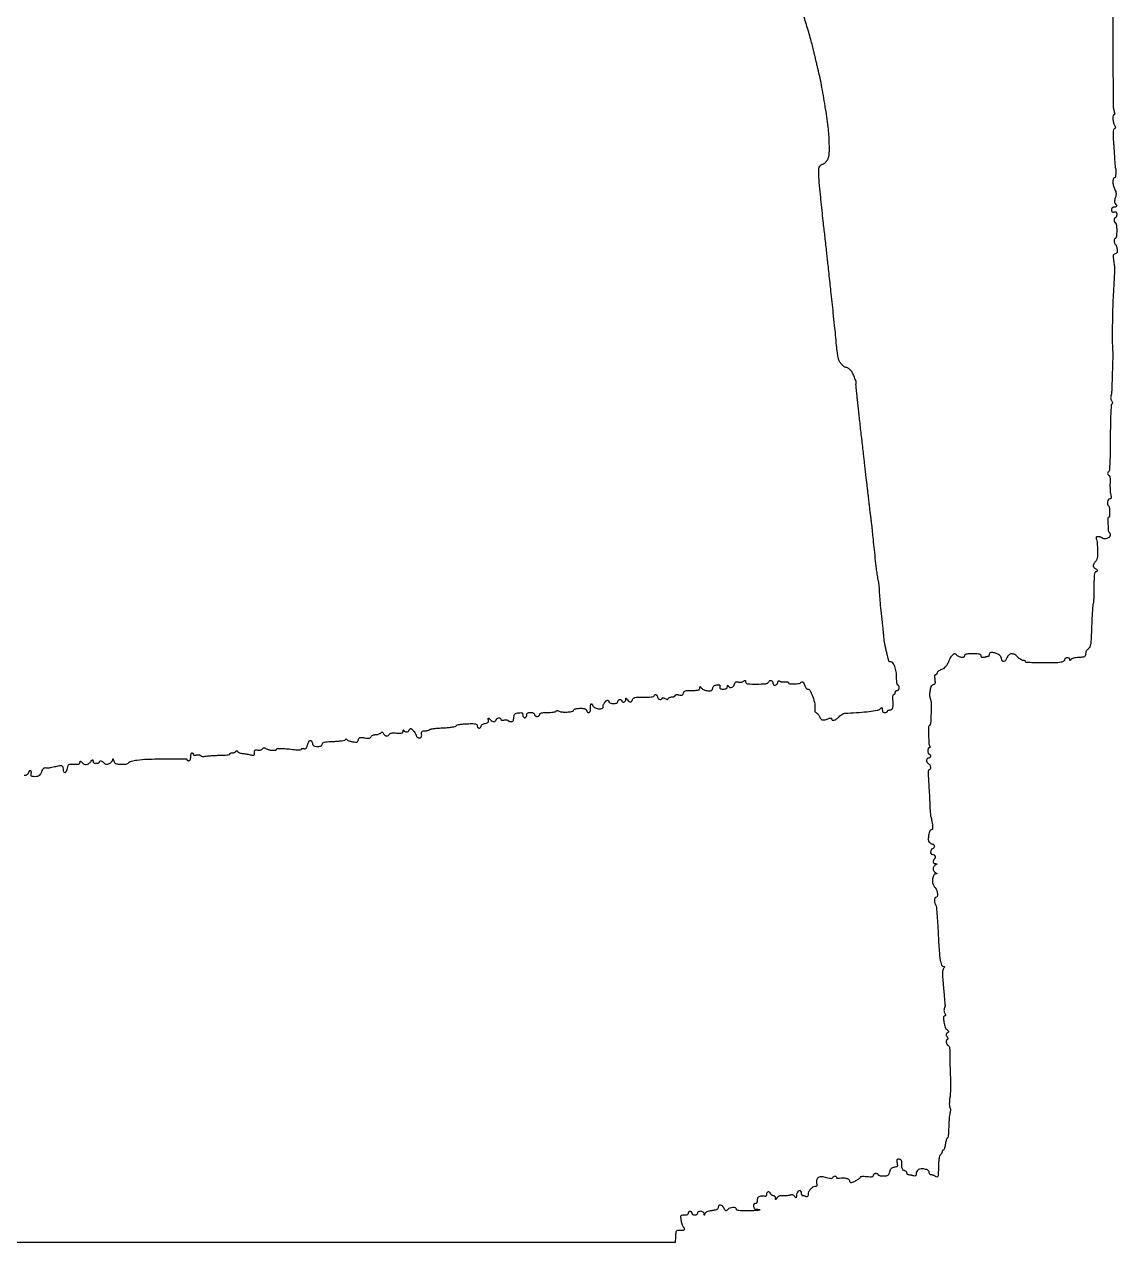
# Model space of a CAD drawing. Extents: x 5 to 296, y -9 to 151.
# Drawn here: x 221.8 to 293.4, y -8.8 to 70.9 of the extents above; entities that cross this region are included whole.
import ezdxf

# ---------------------------------------------------------------- set-up
doc = ezdxf.new("R2010")
doc.units = 0
doc.header["$MEASUREMENT"] = 0
doc.layers.add('max', color=6, linetype='Continuous')

msp = doc.modelspace()

# ---------------------------------------------------------------- linework, layer by layer
at = {"layer": 'max'}
for points in [[(221.78, 21.747, -0.068319), (221.865, 21.758, 0.079507), (221.94, 21.77, 0.083462), (222.006, 21.805, 0.084106), (222.057, 21.859, 0.082422), (222.087, 21.928, -0.041956), (222.109, 21.99, -0.074049), (222.138, 22.035, -0.114746), (222.17, 22.058, -0.241599), (222.199, 22.056, -0.169716), (222.222, 22.028, -0.059276), (222.234, 21.976, -0.050566), (222.234, 21.912, -0.040428), (222.222, 21.843, 0.07181), (222.212, 21.753, 0.248328), (222.24, 21.703, 0.12671), (222.316, 21.679, 0.015515), (222.49, 21.673, 0.031368), (222.669, 21.684, 0.12021), (222.772, 21.724, 0.115432), (222.847, 21.807, 0.027845), (222.929, 21.976, -0.02527), (222.997, 22.117, -0.078168), (223.06, 22.2, -0.127335), (223.127, 22.237, -0.136121), (223.202, 22.236, 0.08449), (223.285, 22.227, 0.017708), (223.43, 22.239, 0.018096), (223.6, 22.266, 0.016255), (223.774, 22.307, -0.013199), (224.097, 22.383, -0.126659), (224.236, 22.377, -0.25848), (224.306, 22.304, -0.065542), (224.328, 22.137, 0.103891), (224.362, 21.976, 0.367667), (224.45, 21.933, 0.218584), (224.553, 22.017, 0.068096), (224.618, 22.212, -0.029351), (224.661, 22.383, -0.184394), (224.716, 22.453, -0.136507), (224.812, 22.48, -0.013691), (225.054, 22.472, 0.014796), (225.246, 22.466, 0.068068), (225.356, 22.481, 0.148041), (225.414, 22.518, 0.179571), (225.436, 22.579, -0.031763), (225.441, 22.648, -0.387346), (225.459, 22.663, -0.179556), (225.491, 22.65, -0.010084), (225.57, 22.574, 0.081436), (225.709, 22.475, 0.138062), (225.848, 22.448, 0.127869), (225.988, 22.498, 0.064897), (226.129, 22.624, -0.010524), (226.217, 22.721, -0.139042), (226.258, 22.745, -0.426183), (226.281, 22.731, -0.05529), (226.289, 22.666, 0.115137), (226.303, 22.605, 0.132786), (226.342, 22.561, 0.100388), (226.408, 22.534, 0.046033), (226.502, 22.525, 0.038131), (226.583, 22.532, 0.057076), (226.652, 22.55, 0.074992), (226.699, 22.578, 0.226478), (226.715, 22.611, -0.211534), (226.742, 22.673, -0.233165), (226.805, 22.69, -0.10902), (226.901, 22.65, -0.042952), (227.012, 22.557, 0.049621), (227.092, 22.491, 0.115434), (227.165, 22.464, 0.103716), (227.247, 22.47, 0.035395), (227.359, 22.512, 0.053525), (227.439, 22.56, 0.05189), (227.508, 22.624, 0.056292), (227.557, 22.693, 0.110663), (227.576, 22.758, -0.039588), (227.583, 22.811, -0.579004), (227.597, 22.815, -0.129344), (227.616, 22.785, -0.010673), (227.643, 22.696, 0.068905), (227.693, 22.581, 0.14439), (227.764, 22.516, 0.086632), (227.885, 22.482, 0.014964), (228.122, 22.463, 0.018377), (228.312, 22.462, 0.042257), (228.454, 22.478, 0.059492), (228.554, 22.51, 0.157899), (228.608, 22.56, -0.163038), (228.661, 22.609, -0.025205), (228.798, 22.661, -0.025875), (228.971, 22.707, -0.019907), (229.164, 22.74, -0.024773), (229.866, 22.797, -0.005678), (231.057, 22.821, -0.001104), (232.364, 22.829, -0.415396), (232.425, 22.768, 0.172882), (232.435, 22.74, 0.093645), (232.463, 22.717, 0.074009), (232.504, 22.701, 0.054315), (232.553, 22.696, 0.152103), (232.608, 22.713, 0.12651), (232.649, 22.76, 0.082504), (232.673, 22.839, 0.033607), (232.681, 22.952, -0.031626), (232.687, 23.05, -0.048861), (232.706, 23.132, -0.06271), (232.733, 23.189, -0.254951), (232.766, 23.207, -0.110058), (232.799, 23.2, -0.099907), (232.826, 23.18, -0.095012), (232.845, 23.149, -0.089013), (232.851, 23.113, 0.215986), (232.867, 23.078, 0.130519), (232.908, 23.058, 0.077593), (232.973, 23.055, 0.034247), (233.059, 23.071, -0.044851), (233.143, 23.084, -0.053674), (233.223, 23.08, -0.062468), (233.287, 23.062, -0.156204), (233.324, 23.031, 0.178731), (233.368, 22.997, 0.05295), (233.452, 22.979, 0.042098), (233.566, 22.978, 0.024316), (233.702, 22.994, -0.019111), (233.866, 23.015, -0.006449), (234.107, 23.034, -0.006404), (234.375, 23.048, -0.007302), (234.631, 23.054, 0.011324), (234.863, 23.062, 0.018658), (235.059, 23.08, 0.013132), (235.214, 23.105, 0.361642), (235.238, 23.134, -0.210254), (235.25, 23.162, -0.081404), (235.286, 23.186, -0.061984), (235.34, 23.202, -0.042359), (235.403, 23.207, 0.051591), (235.471, 23.214, 0.048244), (235.537, 23.235, 0.051738), (235.593, 23.265, 0.103226), (235.627, 23.302, -0.060176), (235.658, 23.34, -0.212556), (235.686, 23.351, -0.19239), (235.716, 23.337, -0.04904), (235.748, 23.294, 0.130465), (235.792, 23.253, 0.036518), (235.877, 23.214, 0.034192), (235.985, 23.183, 0.030141), (236.1, 23.165, -0.010452), (236.227, 23.15, -0.007026), (236.373, 23.128, -0.007077), (236.512, 23.103, -0.013891), (236.623, 23.078, 0.023321), (236.757, 23.05, 0.183959), (236.818, 23.063, 0.219011), (236.849, 23.112, 0.034069), (236.857, 23.229, -0.03708), (236.866, 23.342, -0.196198), (236.897, 23.394, -0.180415), (236.957, 23.413, -0.030634), (237.079, 23.397, 0.045138), (237.176, 23.387, 0.064892), (237.262, 23.398, 0.077391), (237.329, 23.427, 0.114096), (237.375, 23.473, -0.068489), (237.421, 23.528, -0.175027), (237.468, 23.547, -0.123873), (237.528, 23.535, -0.027341), (237.621, 23.484, 0.084729), (237.793, 23.414, 0.038676), (238.033, 23.381, 0.035578), (238.252, 23.383, 0.390934), (238.306, 23.442, -0.403421), (238.351, 23.488, -0.012345), (238.643, 23.492, -0.017469), (239.019, 23.474, -0.00952), (239.478, 23.427, 0.015137), (239.656, 23.411, 0.029168), (239.799, 23.411, 0.032119), (239.901, 23.423, 0.360919), (239.926, 23.453, -0.23175), (239.939, 23.48, -0.111648), (239.974, 23.496, -0.074351), (240.028, 23.5, -0.04354), (240.091, 23.489, 0.09019), (240.177, 23.482, 0.171075), (240.238, 23.512, 0.108667), (240.286, 23.585, 0.025638), (240.33, 23.725, -0.03942), (240.404, 23.939, -0.197271), (240.493, 24.026, -0.359589), (240.577, 23.999, -0.081352), (240.642, 23.85, 0.05485), (240.683, 23.738, 0.139023), (240.742, 23.674, 0.110648), (240.834, 23.642, 0.028099), (240.993, 23.633, 0.023919), (241.139, 23.64, 0.092804), (241.226, 23.665, 0.159251), (241.272, 23.712, 0.11885), (241.289, 23.783, -0.217791), (241.325, 23.861, -0.120462), (241.421, 23.91, -0.043226), (241.617, 23.939, -0.005722), (242.035, 23.96, 0.010882), (242.323, 23.977, 0.016784), (242.571, 24.006, 0.011272), (242.771, 24.04, 0.26403), (242.812, 24.076, -0.071198), (242.829, 24.108, -0.222972), (242.85, 24.119, -0.206145), (242.873, 24.111, -0.061577), (242.898, 24.082, 0.135801), (242.938, 24.046, 0.024008), (243.031, 24.006, 0.024446), (243.149, 23.968, 0.019859), (243.278, 23.939, 0.016119), (243.464, 23.911, 0.109444), (243.557, 23.92, 0.185634), (243.612, 23.966, 0.065657), (243.652, 24.062, -0.072778), (243.693, 24.16, -0.184421), (243.753, 24.206, -0.098127), (243.856, 24.217, -0.013133), (244.072, 24.19, 0.015526), (244.264, 24.167, 0.066977), (244.379, 24.173, 0.125012), (244.45, 24.205, 0.132306), (244.495, 24.267, -0.124369), (244.532, 24.319, -0.066698), (244.598, 24.362, -0.058828), (244.683, 24.391, -0.052051), (244.776, 24.401, 0.040952), (244.872, 24.408, 0.035611), (244.97, 24.432, 0.037252), (245.055, 24.466, 0.081548), (245.113, 24.507, -0.05021), (245.172, 24.554, -0.202329), (245.216, 24.563, -0.175087), (245.257, 24.537, -0.036284), (245.305, 24.464, 0.106221), (245.394, 24.364, 0.134193), (245.509, 24.32, 0.161622), (245.615, 24.344, 0.167452), (245.684, 24.426, -0.191511), (245.728, 24.474, -0.068713), (245.819, 24.503, -0.044346), (245.956, 24.515, -0.016357), (246.15, 24.508, 0.011223), (246.384, 24.497, 0.076141), (246.498, 24.511, 0.181364), (246.556, 24.554, 0.133254), (246.58, 24.631, -0.021856), (246.585, 24.688, -0.173974), (246.597, 24.711, -0.452795), (246.612, 24.71, -0.059312), (246.63, 24.678, 0.159214), (246.696, 24.599, 0.163458), (246.795, 24.576, 0.137858), (246.902, 24.616, 0.105444), (246.984, 24.71, -0.04857), (247.034, 24.782, -0.256376), (247.078, 24.799, -0.148284), (247.132, 24.774, -0.014784), (247.236, 24.675, -0.031609), (247.305, 24.597, -0.026478), (247.368, 24.506, -0.027304), (247.417, 24.417, -0.063505), (247.441, 24.344, 0.093617), (247.465, 24.283, 0.085399), (247.511, 24.232, 0.083422), (247.572, 24.199, 0.083562), (247.64, 24.187, 0.074188), (247.722, 24.2, 0.175654), (247.771, 24.236, 0.129363), (247.794, 24.305, 0.033218), (247.793, 24.422, -0.033871), (247.793, 24.55, -0.171812), (247.821, 24.615, -0.173032), (247.884, 24.647, -0.034457), (248.011, 24.656, 0.030487), (248.106, 24.662, 0.031003), (248.199, 24.679, 0.032606), (248.278, 24.705, 0.099357), (248.325, 24.735, -0.153366), (248.39, 24.768, -0.008512), (248.616, 24.801, -0.012502), (248.892, 24.83, -0.008776), (249.202, 24.849, 0.009179), (249.549, 24.871, 0.020605), (249.81, 24.903, 0.021599), (249.998, 24.943, 0.194189), (250.065, 24.992, -0.185861), (250.127, 25.039, -0.027113), (250.285, 25.076, -0.024407), (250.502, 25.103, -0.011796), (250.781, 25.118, -0.005879), (251.159, 25.124, -0.052955), (251.324, 25.108, -0.162169), (251.401, 25.062, -0.182364), (251.432, 24.982, 0.081124), (251.442, 24.922, 0.091827), (251.469, 24.872, 0.100709), (251.511, 24.839, 0.120388), (251.56, 24.827, 0.10074), (251.608, 24.837, 0.098329), (251.65, 24.865, 0.097535), (251.678, 24.907, 0.097362), (251.688, 24.957, -0.161886), (251.706, 25.013, -0.08051), (251.76, 25.065, -0.062525), (251.844, 25.109, -0.040097), (251.95, 25.139, 0.027502), (252.082, 25.173, 0.119954), (252.15, 25.215, 0.180954), (252.177, 25.273, 0.081579), (252.169, 25.358, -0.009766), (252.145, 25.46, -0.395818), (252.155, 25.478, -0.25314), (252.181, 25.472, -0.00594), (252.276, 25.389, 0.051977), (252.409, 25.291, 0.127795), (252.524, 25.259, 0.181512), (252.616, 25.291, 0.127072), (252.68, 25.381, -0.140894), (252.743, 25.465, -0.133518), (252.844, 25.506, -0.184105), (252.93, 25.484, -0.243683), (252.966, 25.413, 0.222936), (252.982, 25.379, 0.112281), (253.026, 25.356, 0.072073), (253.095, 25.349, 0.036826), (253.181, 25.359, -0.034573), (253.267, 25.37, -0.043863), (253.346, 25.367, -0.0501), (253.41, 25.352, -0.174824), (253.442, 25.327, 0.120614), (253.471, 25.298, 0.048168), (253.521, 25.275, 0.044015), (253.583, 25.258, 0.042179), (253.648, 25.253, 0.105618), (253.724, 25.269, 0.140086), (253.778, 25.315, 0.094251), (253.813, 25.397, 0.030297), (253.834, 25.53, -0.032293), (253.859, 25.684, -0.14096), (253.904, 25.764, -0.14096), (253.984, 25.809, -0.032293), (254.138, 25.834, -0.021931), (254.287, 25.841, -0.126252), (254.363, 25.822, -0.201484), (254.402, 25.774, -0.070508), (254.415, 25.684, 0.068091), (254.424, 25.616, 0.0894), (254.452, 25.559, 0.104825), (254.493, 25.522, 0.131863), (254.543, 25.509, 0.130775), (254.592, 25.522, 0.10214), (254.633, 25.558, 0.08892), (254.661, 25.613, 0.072314), (254.671, 25.679, -0.081208), (254.684, 25.762, -0.166173), (254.724, 25.814, -0.116834), (254.798, 25.842, -0.030703), (254.926, 25.849, -0.033607), (255.039, 25.842, -0.082504), (255.118, 25.817, -0.12651), (255.165, 25.777, -0.152103), (255.182, 25.722, 0.130775), (255.195, 25.673, 0.10214), (255.232, 25.631, 0.08892), (255.287, 25.603, 0.072314), (255.353, 25.594, 0.072314), (255.418, 25.603, 0.08892), (255.473, 25.631, 0.10214), (255.51, 25.673, 0.130775), (255.523, 25.722, -0.220808), (255.552, 25.783, -0.114041), (255.629, 25.823, -0.0511), (255.773, 25.844, -0.010773), (256.029, 25.849, 0.015727), (256.227, 25.856, 0.022194), (256.402, 25.875, 0.019353), (256.542, 25.901, 0.19963), (256.589, 25.935, -0.133691), (256.621, 25.965, -0.113253), (256.666, 25.977, -0.085655), (256.723, 25.969, -0.046065), (256.788, 25.942, 0.104463), (256.986, 25.884, 0.031703), (257.301, 25.88, 0.027586), (257.606, 25.913, 0.216793), (257.721, 25.99, -0.208491), (257.88, 26.1, -0.052171), (258.201, 26.129, -0.055244), (258.502, 26.091, -0.346819), (258.591, 25.977, 0.099038), (258.601, 25.929, 0.097945), (258.629, 25.887, 0.097945), (258.67, 25.859, 0.099038), (258.719, 25.849, 0.171552), (258.777, 25.87, 0.125324), (258.818, 25.925, 0.071587), (258.843, 26.021, 0.023169), (258.851, 26.169, -0.003721), (258.856, 26.386, -0.201559), (258.873, 26.422, -0.443461), (258.9, 26.42, -0.009612), (258.99, 26.297, 0.138285), (259.163, 26.155, 0.087833), (259.419, 26.093, 0.127503), (259.62, 26.132, 0.346017), (259.68, 26.254, -0.108342), (259.681, 26.323, -0.053208), (259.709, 26.406, -0.049223), (259.759, 26.489, -0.051159), (259.823, 26.56, -0.01218), (259.925, 26.648, -0.145705), (259.973, 26.667, -0.324448), (260.003, 26.65, -0.055155), (260.025, 26.582, 0.270664), (260.119, 26.477, 0.075223), (260.345, 26.44, 0.080538), (260.562, 26.472, 0.326358), (260.637, 26.574, -0.099038), (260.647, 26.623, -0.097945), (260.674, 26.664, -0.097945), (260.716, 26.692, -0.099038), (260.765, 26.702, -0.064853), (260.814, 26.695, -0.082425), (260.855, 26.677, -0.098894), (260.883, 26.649, -0.148195), (260.893, 26.617, 0.263535), (260.932, 26.547, 0.198185), (261.021, 26.534, 0.145914), (261.114, 26.588, 0.184696), (261.151, 26.68, -0.011517), (261.155, 26.773, -0.395521), (261.169, 26.787, -0.22845), (261.193, 26.776, -0.005777), (261.267, 26.68, 0.057671), (261.373, 26.569, 0.189078), (261.468, 26.538, 0.233538), (261.545, 26.582, 0.085429), (261.598, 26.699, -0.140479), (261.651, 26.788, -0.136344), (261.744, 26.837, -0.05252), (261.918, 26.857, -0.006307), (262.306, 26.854, 0.009736), (262.604, 26.853, 0.026674), (262.814, 26.868, 0.033951), (262.956, 26.896, 0.252169), (263.004, 26.941, -0.108573), (263.051, 27.021, -0.289671), (263.112, 27.036, -0.192601), (263.174, 26.985, -0.060715), (263.218, 26.872, 0.142616), (263.281, 26.768, 0.122416), (263.393, 26.706, 0.187045), (263.491, 26.716, 0.280072), (263.535, 26.788, -0.2709), (263.55, 26.813, -0.15866), (263.585, 26.82, -0.075338), (263.643, 26.804, -0.028991), (263.716, 26.766, 0.020959), (263.812, 26.715, 0.112069), (263.869, 26.702, 0.209307), (263.908, 26.719, 0.100666), (263.937, 26.766, -0.141837), (263.966, 26.807, -0.062308), (264.024, 26.841, -0.054557), (264.099, 26.864, -0.048246), (264.181, 26.872, 0.04273), (264.26, 26.879, 0.062398), (264.327, 26.899, 0.08191), (264.372, 26.929, 0.208913), (264.387, 26.964, -0.246324), (264.405, 26.998, -0.112855), (264.453, 27.017, -0.065351), (264.529, 27.019, -0.027604), (264.632, 27.003, 0.028776), (264.761, 26.982, 0.124697), (264.838, 26.993, 0.167693), (264.887, 27.037, 0.063921), (264.922, 27.124, -0.113327), (264.97, 27.215, -0.141848), (265.05, 27.268, -0.065303), (265.194, 27.293, -0.009791), (265.487, 27.298, 0.009374), (265.767, 27.304, 0.058371), (265.908, 27.326, 0.146243), (265.979, 27.37, 0.181771), (266.006, 27.443, -0.012063), (266.009, 27.53, -0.394818), (266.022, 27.544, -0.234303), (266.045, 27.533, -0.006381), (266.113, 27.444, 0.095329), (266.175, 27.388, 0.039908), (266.276, 27.337, 0.037611), (266.396, 27.298, 0.039961), (266.518, 27.279, 0.022164), (266.678, 27.274, 0.112037), (266.765, 27.294, 0.172667), (266.815, 27.345, 0.072105), (266.842, 27.439, -0.082116), (266.869, 27.522, -0.103547), (266.919, 27.586, -0.089049), (266.998, 27.63, -0.046904), (267.107, 27.656, -0.020968), (267.233, 27.67, -0.151568), (267.292, 27.655, -0.262), (267.315, 27.615, -0.065541), (267.305, 27.538, 0.084436), (267.299, 27.46, 0.22639), (267.325, 27.414, 0.128228), (267.393, 27.39, 0.022242), (267.531, 27.384, 0.029727), (267.658, 27.391, 0.097979), (267.737, 27.417, 0.152358), (267.781, 27.463, 0.112401), (267.798, 27.533, -0.014226), (267.8, 27.61, -0.290203), (267.814, 27.628, -0.340732), (267.834, 27.623, -0.017031), (267.874, 27.563, 0.193247), (267.969, 27.495, 0.155855), (268.094, 27.503, 0.124927), (268.213, 27.589, 0.111), (268.283, 27.724, -0.064381), (268.315, 27.804, -0.155019), (268.361, 27.847, -0.131747), (268.429, 27.859, -0.041174), (268.532, 27.842, 0.055515), (268.619, 27.83, 0.04636), (268.713, 27.837, 0.048312), (268.799, 27.859, 0.084799), (268.863, 27.896, -0.021296), (268.931, 27.948, -0.21916), (268.965, 27.954, -0.301846), (268.985, 27.932, -0.035704), (268.99, 27.863, 0.3897), (269.108, 27.734, 0.021359), (269.706, 27.709, 0.022318), (270.311, 27.737, 0.247454), (270.508, 27.864, -0.147757), (270.584, 27.938, -0.211664), (270.677, 27.943, -0.185327), (270.752, 27.876, -0.119888), (270.779, 27.762, 0.219316), (270.822, 27.671, 0.218917), (270.919, 27.643, 0.155035), (271.03, 27.699, 0.137076), (271.096, 27.812, -0.042616), (271.122, 27.883, -0.140449), (271.154, 27.921, -0.212098), (271.193, 27.928, -0.109171), (271.237, 27.905, 0.097255), (271.29, 27.877, 0.035225), (271.374, 27.858, 0.033323), (271.471, 27.849, 0.033829), (271.568, 27.853, -0.031154), (271.658, 27.858, -0.05084), (271.733, 27.849, -0.068932), (271.785, 27.83, -0.276879), (271.802, 27.802, 0.394432), (271.867, 27.733, 0.024557), (272.175, 27.727, 0.027875), (272.491, 27.754, 0.162335), (272.638, 27.828, -0.117791), (272.694, 27.862, -0.257262), (272.741, 27.853, -0.11189), (272.787, 27.793, -0.01834), (272.844, 27.657, 0.029735), (272.891, 27.552, 0.039463), (272.946, 27.464, 0.044161), (273.002, 27.402, 0.191456), (273.047, 27.384, -0.278716), (273.22, 27.279, -0.038093), (273.395, 26.874, -0.041274), (273.515, 26.402, -0.077454), (273.52, 26.009, 0.092693), (273.522, 25.952, 0.077596), (273.544, 25.896, 0.07721), (273.583, 25.849, 0.090157), (273.632, 25.82, -0.094519), (273.689, 25.784, -0.039386), (273.751, 25.718, -0.037156), (273.808, 25.634, -0.039544), (273.85, 25.544, 0.091274), (273.929, 25.415, 0.185309), (274.033, 25.362, 0.101624), (274.192, 25.376, 0.017945), (274.479, 25.475, -0.060735), (274.531, 25.488, -0.106773), (274.575, 25.484, -0.150365), (274.604, 25.464, -0.169623), (274.615, 25.432, 0.30038), (274.665, 25.356, 0.171336), (274.781, 25.348, 0.086149), (274.946, 25.428, 0.051162), (275.111, 25.572, -0.040459), (275.233, 25.685, -0.062735), (275.356, 25.758, -0.060318), (275.497, 25.8, -0.034347), (275.675, 25.818, 0.009213), (276.432, 25.857, 0.014222), (277.085, 25.921, 0.011614), (277.606, 26, 0.136547), (277.79, 26.087, -0.013484), (277.88, 26.162, -0.257742), (277.915, 26.167, -0.29745), (277.935, 26.141, -0.016786), (277.939, 26.033, 0.061622), (277.949, 25.951, 0.126147), (277.98, 25.894, 0.133516), (278.033, 25.861, 0.07307), (278.109, 25.849, 0.048028), (278.175, 25.856, 0.068025), (278.23, 25.874, 0.088204), (278.267, 25.902, 0.191087), (278.28, 25.935, -0.191087), (278.293, 25.967, -0.088204), (278.33, 25.995, -0.068025), (278.385, 26.014, -0.048028), (278.45, 26.02, 0.195507), (278.558, 26.064, 0.140675), (278.623, 26.178, 0.063312), (278.648, 26.393, 0.013768), (278.632, 26.766, -0.030345), (278.631, 26.872, -0.048637), (278.645, 26.961, -0.063973), (278.669, 27.023, -0.273535), (278.702, 27.043, 0.142362), (278.736, 27.053, 0.099687), (278.765, 27.08, 0.084434), (278.784, 27.122, 0.067798), (278.791, 27.171, -0.099038), (278.801, 27.219, -0.097945), (278.829, 27.261, -0.097945), (278.87, 27.289, -0.099038), (278.919, 27.298, 0.130775), (278.968, 27.311, 0.10214), (279.01, 27.348, 0.08892), (279.037, 27.403, 0.072314), (279.047, 27.469, 0.048028), (279.041, 27.534, 0.068025), (279.022, 27.589, 0.088204), (278.994, 27.626, 0.191087), (278.962, 27.639, -0.337631), (278.928, 27.665, -0.024739), (278.901, 27.785, -0.026399), (278.882, 27.946, -0.015961), (278.876, 28.138, 0.039363), (278.846, 28.518, 0.050675), (278.757, 28.856, 0.061321), (278.63, 29.098, 0.246287), (278.487, 29.173, -0.027808), (278.44, 29.176, -0.043675), (278.401, 29.184, -0.05417), (278.373, 29.195, -0.273675), (278.365, 29.209, 0.058186), (278.362, 29.236, 0.000817), (278.325, 29.392, 0.002269), (278.28, 29.574, 0.001491), (278.227, 29.782, -0.00778), (278.173, 30.01, -0.006783), (278.123, 30.25, -0.006836), (278.083, 30.469, -0.020004), (278.064, 30.62, 0.003774), (278.048, 30.786, 0.000836), (278.019, 31.07, 0.000869), (277.985, 31.398, 0.000837), (277.948, 31.73, -0.001879), (277.864, 32.517, -0.003275), (277.801, 33.17, -0.003309), (277.758, 33.681, -0.020216), (277.749, 33.946, 0.024341), (277.744, 34.054, 0.008357), (277.727, 34.21, 0.008283), (277.702, 34.381, 0.009491), (277.673, 34.543, -0.006135), (277.641, 34.715, -0.003969), (277.608, 34.914, -0.00399), (277.578, 35.109, -0.007533), (277.558, 35.268, -0.000813), (277.483, 35.953, -0.000691), (277.405, 36.677, -0.000594), (277.338, 37.323, -0.003741), (277.307, 37.652, 0.005605), (277.289, 37.832, 0.001638), (277.257, 38.107, 0.001646), (277.22, 38.417, 0.001763), (277.181, 38.719, -0.001358), (277.142, 39.025, -0.001197), (277.103, 39.344, -0.001202), (277.069, 39.631, -0.00364), (277.048, 39.827, 0.002318), (277.027, 40.023, 0.000766), (276.995, 40.311, 0.000763), (276.958, 40.63, 0.000866), (276.922, 40.935, -0.000814), (276.883, 41.265, -0.000478), (276.837, 41.66, -0.000478), (276.792, 42.055, -0.000816), (276.755, 42.384, 0.000719), (276.715, 42.744, 0.000273), (276.658, 43.247, 0.000271), (276.596, 43.792, 0.000331), (276.537, 44.302, -0.000619), (276.481, 44.787, -0.000679), (276.428, 45.257, -0.000633), (276.384, 45.66, -0.003413), (276.362, 45.879, 0.002516), (276.344, 46.062, 0.001163), (276.318, 46.3, 0.001151), (276.29, 46.55, 0.0016), (276.264, 46.774, -0.005012), (276.242, 46.975, -0.006863), (276.226, 47.157, -0.004643), (276.217, 47.309, -0.077055), (276.222, 47.359, 0.136386), (276.219, 47.51, 0.022945), (276.123, 47.786, 0.02606), (275.996, 48.061, 0.063758), (275.868, 48.244, 0.035784), (275.791, 48.317, 0.035218), (275.703, 48.379, 0.037402), (275.619, 48.423, 0.099873), (275.554, 48.436, -0.128412), (275.487, 48.453, -0.038319), (275.399, 48.512, -0.035648), (275.306, 48.596, -0.031905), (275.222, 48.695, -0.059577), (275.123, 48.87, -0.041856), (275.052, 49.086, -0.027064), (274.998, 49.39, -0.00773), (274.946, 49.867, 0.001203), (274.882, 50.549, 0.001505), (274.818, 51.182, 0.000964), (274.732, 52.001, 0.000207), (274.579, 53.422, -0.000176), (274.52, 53.974, -0.000136), (274.455, 54.575, -0.000138), (274.395, 55.137, -0.000331), (274.351, 55.553, 0.001356), (274.309, 55.949, 0.000711), (274.254, 56.442, 0.000707), (274.196, 56.948, 0.001087), (274.144, 57.385, -0.00262), (274.088, 57.868, -0.001042), (274.017, 58.532, -0.001031), (273.942, 59.248, -0.001295), (273.877, 59.912, -0.002727), (273.8, 60.752, -0.015947), (273.777, 61.195, -0.027815), (273.786, 61.463, -0.151858), (273.841, 61.596, -0.036759), (273.891, 61.648, -0.036217), (273.949, 61.693, -0.03856), (274.005, 61.724, -0.101414), (274.05, 61.735, 0.143893), (274.098, 61.75, 0.030444), (274.168, 61.805, 0.029528), (274.244, 61.88, 0.024304), (274.316, 61.969, 0.06375), (274.406, 62.129, 0.059399), (274.454, 62.311, 0.033463), (274.474, 62.576, 0.00657), (274.472, 63.053, 0.024327), (274.409, 64.003, 0.008869), (274.23, 65.341, 0.008948), (273.989, 66.757, 0.012993), (273.722, 67.996, -0.001067), (273.665, 68.235, -0.000555), (273.594, 68.533, -0.000552), (273.522, 68.839, -0.000842), (273.46, 69.104, 0.011483), (273.262, 69.883, 0.005512), (272.974, 70.872, 0.004959), (272.679, 71.814, 0.023408)], [(293.04, 71.661, 0.006444), (293.02, 70.058, 0.002467), (293.031, 67.828, 0.000513), (293.057, 65.449, 0.088055), (293.104, 65.198, -0.022657), (293.137, 65.101, -0.064478), (293.147, 65.03, -0.130605), (293.136, 64.987, -0.273119), (293.108, 64.971, 0.370094), (293.04, 64.912, 0.046806), (293.028, 64.704, 0.045918), (293.058, 64.466, 0.084483), (293.131, 64.285, -0.026999), (293.182, 64.193, -0.121713), (293.194, 64.133, -0.174909), (293.175, 64.086, -0.071069), (293.122, 64.041, 0.184736), (293.067, 63.969, 0.053274), (293.042, 63.828, 0.029789), (293.04, 63.6, 0.006723), (293.064, 63.213, -0.001262), (293.087, 62.889, -0.00102), (293.111, 62.541, -0.00103), (293.132, 62.22, -0.002658), (293.145, 61.988, 0.003417), (293.156, 61.805, 0.004978), (293.168, 61.644, 0.002567), (293.18, 61.508, 0.083402), (293.189, 61.476, -0.095618), (293.225, 61.329, -0.034364), (293.22, 61.113, -0.029476), (293.189, 60.908, -0.254341), (293.131, 60.841, 0.246008), (293.05, 60.749, 0.067829), (293.03, 60.551, 0.057393), (293.065, 60.309, 0.055069), (293.155, 60.077, -0.034868), (293.216, 59.938, -0.070241), (293.24, 59.821, -0.066511), (293.231, 59.697, -0.028482), (293.188, 59.537, 0.020857), (293.147, 59.393, 0.057562), (293.135, 59.289, 0.085611), (293.148, 59.211, 0.112762), (293.186, 59.15, -0.054377), (293.264, 59.053, -0.225283), (293.273, 58.981, -0.252899), (293.223, 58.934, -0.06553), (293.11, 58.919, 0.072841), (293.034, 58.908, 0.131468), (292.981, 58.875, 0.125986), (292.95, 58.819, 0.06403), (292.94, 58.739, 0.047795), (292.948, 58.652, 0.178606), (292.976, 58.606, 0.183395), (293.026, 58.59, 0.050807), (293.11, 58.603, -0.05366), (293.196, 58.616, -0.201856), (293.246, 58.597, -0.169429), (293.273, 58.545, -0.036036), (293.28, 58.442, -0.03966), (293.274, 58.364, -0.058891), (293.255, 58.298, -0.077451), (293.228, 58.253, -0.220409), (293.195, 58.237, 0.191087), (293.163, 58.224, 0.088204), (293.135, 58.187, 0.068025), (293.116, 58.132, 0.048028), (293.11, 58.067, 0.048028), (293.116, 58.002, 0.068025), (293.135, 57.947, 0.088204), (293.163, 57.909, 0.191087), (293.195, 57.896, -0.339565), (293.229, 57.871, -0.024068), (293.256, 57.747, -0.025878), (293.274, 57.582, -0.015416), (293.28, 57.385, -0.015416), (293.274, 57.188, -0.025878), (293.256, 57.023, -0.024068), (293.229, 56.9, -0.339565), (293.195, 56.874, 0.315214), (293.135, 56.832, 0.081013), (293.112, 56.709, 0.072195), (293.128, 56.573, 0.191016), (293.185, 56.496, -0.139353), (293.217, 56.462, -0.028443), (293.25, 56.385, -0.027933), (293.28, 56.288, -0.023054), (293.3, 56.181, -0.027154), (293.313, 56.043, -0.105741), (293.298, 55.959, -0.153649), (293.254, 55.905, -0.080406), (293.174, 55.87, 0.092519), (293.089, 55.83, 0.182888), (293.048, 55.768, 0.086346), (293.043, 55.66, 0.011476), (293.076, 55.434, -0.016503), (293.118, 55.119, -0.027502), (293.131, 54.852, -0.011047), (293.119, 54.459, -0.000742), (293.059, 53.337, 0.005876), (293.018, 52.387, 0.004292), (292.993, 51.331, 0.004176), (292.987, 50.357, 0.013766), (293.006, 49.714, -0.019357), (293.018, 49.114, -0.003468), (292.987, 47.996, -0.001623), (292.944, 46.819, -0.066809), (292.899, 46.569, 0.0582), (292.884, 46.486, 0.053527), (292.886, 46.4, 0.056055), (292.907, 46.32, 0.082594), (292.943, 46.258, -0.052926), (292.985, 46.195, -0.107268), (293.001, 46.138, -0.116909), (292.991, 46.083, -0.070361), (292.955, 46.026, 0.159731), (292.914, 45.921, 0.003854), (292.887, 45.391, 0.007027), (292.866, 44.706, 0.003001), (292.858, 43.789, -0.003042), (292.849, 42.908, -0.006558), (292.829, 42.23, -0.002149), (292.804, 41.681, -0.30669), (292.767, 41.631, 0.200749), (292.706, 41.578, 0.119305), (292.686, 41.482, 0.135097), (292.712, 41.396, 0.257253), (292.774, 41.362, -0.32989), (292.811, 41.334, -0.039927), (292.834, 41.23, -0.031693), (292.845, 41.076, -0.014077), (292.841, 40.871, 0.014115), (292.838, 40.664, 0.011981), (292.845, 40.444, 0.01215), (292.861, 40.244, 0.032937), (292.886, 40.104, -0.017015), (292.916, 39.959, -0.10253), (292.913, 39.882, -0.22163), (292.882, 39.842, -0.115473), (292.818, 39.827, 0.266489), (292.735, 39.779, 0.092176), (292.685, 39.643, 0.081768), (292.686, 39.483, 0.156365), (292.744, 39.37, -0.174882), (292.794, 39.263, -0.01672), (292.811, 38.973, -0.013411), (292.811, 38.681, -0.406141), (292.763, 38.634, 0.408671), (292.707, 38.579, 0.008965), (292.707, 38.161, 0.010109), (292.722, 37.744, 0.244688), (292.78, 37.647, -0.117331), (292.808, 37.619, -0.048963), (292.832, 37.569, -0.04485), (292.849, 37.509, -0.043792), (292.854, 37.446, -0.236283), (292.797, 37.331, -0.086402), (292.631, 37.247, -0.082319), (292.438, 37.221, -0.187249), (292.305, 37.277, 0.07791), (292.262, 37.307, 0.037139), (292.199, 37.333, 0.035659), (292.129, 37.35, 0.042262), (292.06, 37.356, 0.05708), (291.981, 37.347, 0.213237), (291.942, 37.317, 0.167303), (291.932, 37.262, 0.033264), (291.955, 37.164, -0.048873), (291.99, 36.99, -0.012446), (292.011, 36.702, -0.012381), (292.019, 36.366, -0.011281), (292.011, 36.019, -0.054791), (291.998, 35.939, -0.036358), (291.967, 35.851, -0.036476), (291.924, 35.768, -0.057363), (291.874, 35.706, 0.042904), (291.825, 35.648, 0.036379), (291.784, 35.579, 0.037939), (291.755, 35.51, 0.079354), (291.746, 35.453, 0.092116), (291.756, 35.402, 0.066745), (291.784, 35.351, 0.065101), (291.825, 35.307, 0.077741), (291.874, 35.279, -0.104047), (291.962, 35.223, -0.175591), (291.999, 35.145, -0.253151), (291.972, 35.081, -0.169644), (291.895, 35.054, 0.3485), (291.843, 35.012, 0.030558), (291.813, 34.833, 0.021356), (291.794, 34.54, 0.005144), (291.789, 34.053, -0.00494), (291.785, 33.663, -0.007267), (291.773, 33.321, -0.003803), (291.757, 33.032, -0.123897), (291.736, 32.966, 0.121019), (291.713, 32.898, 0.002141), (291.686, 32.507, 0.00524), (291.66, 32.049, 0.003454), (291.639, 31.522, -0.002817), (291.608, 30.703, -0.026099), (291.575, 30.35, -0.066066), (291.517, 30.151, -0.12022), (291.415, 30.017, 0.058077), (291.346, 29.946, 0.044246), (291.288, 29.855, 0.045286), (291.248, 29.758, 0.075152), (291.235, 29.671, -0.080427), (291.217, 29.561, -0.200176), (291.164, 29.501, -0.093808), (291.054, 29.47, -0.010756), (290.794, 29.453, 0.02174), (290.618, 29.438, 0.029119), (290.461, 29.408, 0.030125), (290.338, 29.369, 0.161201), (290.284, 29.325, -0.013669), (290.247, 29.271, -0.232177), (290.229, 29.261, -0.392547), (290.217, 29.271, -0.025115), (290.213, 29.323, 0.156456), (290.2, 29.363, 0.095937), (290.162, 29.398, 0.078496), (290.107, 29.421, 0.060533), (290.042, 29.429, 0.069306), (289.977, 29.42, 0.085408), (289.921, 29.394, 0.1), (289.884, 29.354, 0.139529), (289.871, 29.308, -0.16826), (289.854, 29.258, -0.071722), (289.802, 29.209, -0.05954), (289.727, 29.168, -0.047124), (289.637, 29.142, -0.045176), (289.203, 29.098, -0.006779), (288.326, 29.1, -0.001926), (287.373, 29.119, -0.407191), (287.314, 29.18, 0.187862), (287.303, 29.21, 0.089248), (287.269, 29.235, 0.069068), (287.219, 29.253, 0.04907), (287.159, 29.259, -0.10118), (287.087, 29.274, -0.039019), (286.995, 29.321, -0.036633), (286.901, 29.39, -0.037339), (286.819, 29.472, 0.084273), (286.615, 29.639, 0.145412), (286.404, 29.688, 0.168583), (286.221, 29.613, 0.121345), (286.095, 29.429, -0.051777), (286.003, 29.246, -0.22637), (285.903, 29.183, -0.293682), (285.811, 29.228, -0.073826), (285.744, 29.39, 0.176501), (285.603, 29.598, 0.081677), (285.306, 29.747, 0.112398), (285.036, 29.767, 0.37161), (284.928, 29.642, -0.047966), (284.923, 29.593, -0.06718), (284.909, 29.552, -0.086437), (284.888, 29.523, -0.189124), (284.864, 29.513, 0.038866), (284.828, 29.51, 0.007282), (284.762, 29.497, 0.007754), (284.686, 29.48, 0.007025), (284.608, 29.461, -0.035681), (284.516, 29.443, -0.136451), (284.459, 29.452, -0.199763), (284.428, 29.486, -0.089952), (284.416, 29.547, 0.205468), (284.387, 29.616, 0.129832), (284.309, 29.658, 0.052172), (284.157, 29.68, 0.008817), (283.862, 29.685, 0.008856), (283.569, 29.68, 0.051834), (283.416, 29.658, 0.128372), (283.338, 29.616, 0.207276), (283.308, 29.548, -0.100523), (283.296, 29.484, -0.21451), (283.26, 29.451, -0.118821), (283.193, 29.445, -0.023747), (283.074, 29.469, -0.026705), (282.982, 29.497, -0.032713), (282.9, 29.533, -0.034552), (282.837, 29.572, -0.152752), (282.811, 29.606, 0.135176), (282.79, 29.636, 0.064687), (282.749, 29.661, 0.057065), (282.697, 29.678, 0.051928), (282.641, 29.684, 0.183386), (282.568, 29.656, 0.048272), (282.483, 29.563, 0.037712), (282.39, 29.419, 0.019309), (282.296, 29.227, -0.02042), (282.181, 28.995, -0.052803), (282.075, 28.842, -0.067215), (281.957, 28.737, -0.054417), (281.806, 28.658, 0.031548), (281.696, 28.606, 0.04094), (281.603, 28.545, 0.046144), (281.538, 28.484, 0.182647), (281.519, 28.433, -0.084783), (281.511, 28.39, -0.093406), (281.49, 28.354, -0.100437), (281.459, 28.33, -0.11539), (281.422, 28.321, 0.257745), (281.384, 28.3, 0.103254), (281.363, 28.243, 0.057088), (281.36, 28.148, 0.02075), (281.376, 28.014, -0.019655), (281.396, 27.85, -0.095352), (281.386, 27.758, -0.16324), (281.345, 27.702, -0.092707), (281.269, 27.666, 0.222841), (281.147, 27.564, 0.057324), (281.063, 27.314, 0.054889), (281.034, 27.021, 0.085099), (281.079, 26.771, -0.084834), (281.133, 26.474, -0.010598), (281.127, 25.816, -0.005944), (281.098, 25.131, -0.242501), (281.024, 25.007, 0.254443), (280.967, 24.903, 0.006662), (280.969, 24.356, 0.009852), (280.988, 23.826, 0.124956), (281.048, 23.637, -0.078505), (281.062, 23.603, -0.156393), (281.06, 23.574, -0.185156), (281.042, 23.555, -0.115034), (281.012, 23.548, 0.217355), (280.978, 23.532, 0.078662), (280.948, 23.486, 0.059813), (280.929, 23.417, 0.040452), (280.922, 23.335, 0.038131), (280.928, 23.254, 0.057076), (280.947, 23.185, 0.074992), (280.975, 23.138, 0.226478), (281.007, 23.122, -0.148195), (281.04, 23.112, -0.098894), (281.067, 23.084, -0.082425), (281.086, 23.043, -0.064853), (281.092, 22.994, -0.099038), (281.083, 22.945, -0.097945), (281.055, 22.904, -0.097945), (281.013, 22.876, -0.099038), (280.965, 22.866, 0.125389), (280.916, 22.854, 0.100779), (280.874, 22.819, 0.090193), (280.846, 22.767, 0.077727), (280.837, 22.705, 0.07271), (280.846, 22.64, 0.064008), (280.874, 22.577, 0.066864), (280.916, 22.525, 0.098143), (280.965, 22.495, -0.187406), (281.049, 22.418, -0.093114), (281.09, 22.276, -0.114232), (281.072, 22.148, -0.311477), (281.001, 22.099, 0.374742), (280.961, 22.064, 0.024691), (280.946, 21.898, 0.020935), (280.947, 21.646, 0.006525), (280.97, 21.268, -0.002729), (280.994, 20.903, -0.001932), (281.017, 20.494, -0.001949), (281.037, 20.102, -0.004123), (281.048, 19.798, 0.006428), (281.059, 19.544, 0.008098), (281.075, 19.309, 0.006637), (281.095, 19.113, 0.062212), (281.115, 19.031, -0.033169), (281.137, 18.959, -0.007477), (281.164, 18.834, -0.007718), (281.191, 18.689, -0.007413), (281.214, 18.541, -0.014415), (281.234, 18.361, -0.066348), (281.229, 18.256, -0.151259), (281.199, 18.2, -0.199275), (281.147, 18.179, 0.318715), (281.042, 18.104, 0.0443), (280.972, 17.829, 0.044826), (280.951, 17.532, 0.169883), (281.015, 17.359, 0.051687), (281.061, 17.314, 0.042426), (281.119, 17.276, 0.044105), (281.179, 17.25, 0.08158), (281.231, 17.241, -0.223461), (281.313, 17.202, -0.183272), (281.345, 17.109, -0.144386), (281.309, 17.001, -0.150411), (281.22, 16.931, 0.176527), (281.13, 16.853, 0.123611), (281.095, 16.722, 0.148976), (281.129, 16.606, 0.253418), (281.215, 16.559, -0.119959), (281.323, 16.533, -0.156951), (281.393, 16.462, -0.171526), (281.406, 16.368, -0.145111), (281.358, 16.279, 0.08622), (281.283, 16.172, 0.153683), (281.268, 16.067, 0.201102), (281.316, 15.991, 0.148837), (281.412, 15.96, -0.006989), (281.507, 15.957, -0.400998), (281.519, 15.945, -0.262137), (281.509, 15.928, -0.004477), (281.412, 15.871, 0.071636), (281.355, 15.825, 0.054403), (281.307, 15.762, 0.055114), (281.274, 15.69, 0.080095), (281.263, 15.622, 0.080095), (281.274, 15.553, 0.055114), (281.307, 15.482, 0.054403), (281.355, 15.418, 0.071636), (281.412, 15.373, -0.007118), (281.498, 15.321, -0.226483), (281.511, 15.301, -0.428466), (281.5, 15.287, -0.014205), (281.423, 15.283, 0.155258), (281.36, 15.262, 0.098432), (281.307, 15.204, 0.066579), (281.265, 15.108, 0.02917), (281.235, 14.972, 0.036432), (281.22, 14.805, 0.069696), (281.237, 14.671, 0.066581), (281.29, 14.543, 0.030647), (281.391, 14.393, -0.070703), (281.504, 14.19, -0.079974), (281.551, 13.972, -0.118077), (281.52, 13.809, -0.295886), (281.423, 13.747, 0.351445), (281.366, 13.701, 0.057368), (281.35, 13.549, 0.053508), (281.37, 13.38, 0.139955), (281.428, 13.274, -0.172317), (281.463, 13.2, -0.002188), (281.511, 12.683, -0.006086), (281.557, 12.08, -0.003914), (281.597, 11.378, 0.004387), (281.663, 10.251, 0.024956), (281.732, 9.654, 0.049287), (281.822, 9.323, 0.311382), (281.958, 9.229, -0.144017), (281.99, 9.22, -0.281612), (282.001, 9.197, -0.121166), (281.987, 9.159, -0.027772), (281.945, 9.102, 0.142564), (281.896, 8.989, 0.030355), (281.882, 8.772, 0.018991), (281.893, 8.431, 0.004284), (281.939, 7.854, 0.000389), (281.978, 7.42, 0.000607), (282.012, 7.046, 0.000162), (282.042, 6.72, 0.021516), (282.048, 6.681, -0.093612), (282.048, 6.652, -0.018814), (282.036, 6.603, -0.019267), (282.018, 6.546, -0.016948), (281.994, 6.487, 0.082977), (281.977, 6.42, 0.045901), (281.978, 6.335, 0.044149), (281.995, 6.246, 0.053769), (282.026, 6.168, -0.020224), (282.069, 6.081, -0.110157), (282.078, 6.029, -0.259159), (282.062, 6.001, -0.132805), (282.021, 5.991, 0.422806), (281.943, 5.91, 0.035836), (281.975, 5.589, 0.036567), (282.059, 5.254, 0.150659), (282.179, 5.085, -0.02204), (282.259, 5.018, -0.182443), (282.281, 4.976, -0.239389), (282.266, 4.938, -0.038805), (282.2, 4.887, 0.058406), (282.139, 4.835, 0.170353), (282.117, 4.786, 0.130531), (282.128, 4.724, 0.028879), (282.18, 4.629, -0.03004), (282.218, 4.559, -0.078211), (282.233, 4.505, -0.165984), (282.226, 4.471, -0.264781), (282.201, 4.456, 0.320046), (282.132, 4.407, 0.110195), (282.118, 4.279, 0.089497), (282.16, 4.137, 0.18718), (282.244, 4.061, -0.196071), (282.307, 4.001, -0.067284), (282.344, 3.879, -0.035304), (282.363, 3.673, -0.00778), (282.365, 3.318, 0.005571), (282.365, 3.003, 0.003311), (282.371, 2.627, 0.003313), (282.383, 2.253, 0.005709), (282.398, 1.942, -0.013606), (282.408, 1.638, -0.008886), (282.404, 1.287, -0.008939), (282.388, 0.945, -0.016862), (282.361, 0.67, 0.01159), (282.333, 0.421, 0.021524), (282.325, 0.218, 0.021667), (282.331, 0.064, 0.176532), (282.361, 0.001, -0.137976), (282.386, -0.045, -0.047729), (282.397, -0.121, -0.043045), (282.394, -0.212, -0.038207), (282.375, -0.304, 0.033063), (282.349, -0.424, 0.009474), (282.324, -0.614, 0.009492), (282.305, -0.829, 0.009952), (282.294, -1.041, -0.003397), (282.276, -1.538, -0.01952), (282.254, -1.801, -0.035575), (282.223, -1.957, -0.169899), (282.173, -2.03, 0.145289), (282.143, -2.07, 0.019414), (282.109, -2.17, 0.021118), (282.078, -2.296, 0.01632), (282.055, -2.435, -0.019345), (282.031, -2.57, -0.030088), (282, -2.685, -0.030222), (281.965, -2.769, -0.287264), (281.933, -2.788, 0.122614), (281.905, -2.795, 0.100764), (281.881, -2.815, 0.091105), (281.865, -2.845, 0.079582), (281.859, -2.88, -0.092976), (281.851, -2.923, -0.03532), (281.825, -2.979, -0.033477), (281.787, -3.037, -0.034885), (281.742, -3.088, 0.125745), (281.69, -3.176, 0.029849), (281.652, -3.344, 0.024643), (281.625, -3.572, 0.011944), (281.612, -3.865, -0.005621), (281.598, -4.331, -0.064098), (281.567, -4.512, -0.359767), (281.506, -4.552, -0.170862), (281.415, -4.509, 0.062923), (281.365, -4.47, 0.039126), (281.299, -4.437, 0.038763), (281.227, -4.415, 0.055717), (281.161, -4.408, -0.089466), (281.098, -4.396, -0.113617), (281.049, -4.364, -0.11031), (281.018, -4.313, -0.080647), (281.007, -4.247, 0.116224), (280.989, -4.169, 0.122287), (280.938, -4.109, 0.081151), (280.846, -4.064, 0.027984), (280.702, -4.029, 0.057887), (280.472, -4.012, 0.119367), (280.299, -4.063, 0.150402), (280.193, -4.176, 0.113636), (280.155, -4.343, -0.054498), (280.146, -4.426, -0.202513), (280.116, -4.468, -0.169243), (280.061, -4.48, -0.036265), (279.963, -4.461, 0.011611), (279.882, -4.442, 0.010252), (279.796, -4.425, 0.010353), (279.719, -4.413, 0.030524), (279.665, -4.409, -0.109522), (279.624, -4.399, -0.098721), (279.59, -4.373, -0.094038), (279.566, -4.335, -0.08895), (279.558, -4.29, 0.129214), (279.546, -4.241, 0.073972), (279.508, -4.193, 0.065681), (279.453, -4.153, 0.060903), (279.388, -4.127, -0.096447), (279.304, -4.087, -0.131146), (279.252, -4.021, -0.081615), (279.225, -3.914, -0.020771), (279.217, -3.734, 0.016225), (279.211, -3.541, 0.10385), (279.185, -3.447, 0.192281), (279.131, -3.401, 0.083225), (279.036, -3.385, 0.054778), (278.941, -3.395, 0.220904), (278.897, -3.43, 0.148919), (278.884, -3.497, 0.022083), (278.905, -3.635, -0.026078), (278.926, -3.779, -0.169645), (278.909, -3.849, -0.188093), (278.853, -3.889, -0.033319), (278.724, -3.912, 0.059197), (278.608, -3.94, 0.105225), (278.525, -3.992, 0.091703), (278.463, -4.079, 0.037021), (278.411, -4.216, -0.033128), (278.354, -4.372, -0.138876), (278.291, -4.448, -0.125632), (278.193, -4.484, -0.025041), (278.006, -4.493, -0.024904), (277.883, -4.487, -0.039563), (277.778, -4.468, -0.047116), (277.704, -4.441, -0.288829), (277.683, -4.408, 0.191087), (277.67, -4.375, 0.088204), (277.633, -4.348, 0.068025), (277.578, -4.329, 0.048028), (277.513, -4.322, 0.071468), (277.448, -4.332, 0.086741), (277.392, -4.359, 0.100348), (277.355, -4.4, 0.135637), (277.342, -4.447, -0.201967), (277.318, -4.505, -0.146406), (277.255, -4.538, -0.060864), (277.135, -4.546, -0.011672), (276.916, -4.53, 0.015126), (276.753, -4.519, 0.025361), (276.615, -4.521, 0.02329), (276.511, -4.532, 0.368835), (276.49, -4.557, -0.24244), (276.451, -4.633, -0.017093), (276.246, -4.769, -0.021839), (276.031, -4.888, -0.116443), (275.901, -4.919, -0.124689), (275.866, -4.91, -0.100781), (275.835, -4.885, -0.090425), (275.815, -4.847, -0.078188), (275.808, -4.802, 0.277704), (275.753, -4.71, 0.060927), (275.573, -4.641, 0.055088), (275.348, -4.611, 0.069996), (275.139, -4.635, -0.04292), (275.066, -4.648, -0.084415), (275.007, -4.643, -0.131265), (274.97, -4.622, -0.201686), (274.956, -4.588, 0.246764), (274.92, -4.521, 0.159463), (274.834, -4.495, 0.131615), (274.737, -4.524, 0.175814), (274.68, -4.596, -0.189138), (274.643, -4.64, -0.12766), (274.579, -4.656, -0.058719), (274.473, -4.643, -0.012481), (274.292, -4.594, 0.054545), (273.981, -4.536, 0.141304), (273.761, -4.583, 0.203137), (273.647, -4.724, 0.124703), (273.64, -4.94, -0.024865), (273.66, -5.063, -0.136911), (273.65, -5.129, -0.215986), (273.61, -5.163, -0.073051), (273.533, -5.175, 0.142337), (273.382, -5.219, 0.07294), (273.231, -5.348, 0.07053), (273.119, -5.522, 0.10851), (273.081, -5.696, -0.044024), (273.074, -5.777, -0.16132), (273.049, -5.822, -0.206665), (273.008, -5.837, -0.076717), (272.946, -5.823, 0.016969), (272.888, -5.803, 0.015089), (272.828, -5.787, 0.015326), (272.772, -5.775, 0.04425), (272.733, -5.771, -0.210273), (272.703, -5.758, -0.081397), (272.677, -5.72, -0.061978), (272.66, -5.662, -0.042354), (272.654, -5.595, 0.178972), (272.608, -5.468, 0.314271), (272.504, -5.441, 0.174146), (272.387, -5.54, 0.103168), (272.328, -5.716, -0.008866), (272.309, -5.861, -0.210336), (272.288, -5.894, -0.37937), (272.257, -5.89, -0.020199), (272.192, -5.808, 0.058724), (272.133, -5.744, 0.10353), (272.07, -5.71, 0.107044), (272.001, -5.705, 0.065951), (271.921, -5.726, -0.05354), (271.838, -5.751, -0.019412), (271.715, -5.769, -0.018991), (271.579, -5.778, -0.021472), (271.448, -5.777, 0.029219), (271.297, -5.777, 0.067276), (271.187, -5.799, 0.088716), (271.105, -5.844, 0.090283), (271.045, -5.915, -0.005073), (270.987, -6.012, -0.244585), (270.968, -6.024, -0.417479), (270.956, -6.012, -0.008934), (270.952, -5.921, 0.085898), (270.942, -5.864, 0.092388), (270.912, -5.815, 0.098414), (270.869, -5.783, 0.11292), (270.819, -5.771, -0.088478), (270.766, -5.762, -0.06652), (270.713, -5.734, -0.065663), (270.668, -5.692, -0.081035), (270.64, -5.644, 0.134016), (270.568, -5.546, 0.212172), (270.469, -5.52, 0.217344), (270.386, -5.576, 0.13836), (270.353, -5.691, -0.04614), (270.347, -5.757, -0.115556), (270.328, -5.801, -0.200677), (270.298, -5.819, -0.173606), (270.263, -5.811, 0.101636), (270.214, -5.793, 0.034264), (270.138, -5.787, 0.032431), (270.051, -5.792, 0.031921), (269.965, -5.808, 0.05636), (269.868, -5.844, 0.108249), (269.804, -5.896, 0.10933), (269.768, -5.97, 0.058262), (269.757, -6.071, -0.047279), (269.748, -6.161, -0.094051), (269.722, -6.228, -0.125128), (269.679, -6.268, -0.12789), (269.623, -6.283, 0.110326), (269.566, -6.295, 0.157322), (269.529, -6.33, 0.116249), (269.512, -6.39, 0.046348), (269.516, -6.475, 0.061103), (269.54, -6.562, 0.121639), (269.582, -6.62, 0.122462), (269.646, -6.652, 0.062402), (269.735, -6.66, -0.024303), (269.809, -6.661, -0.039215), (269.871, -6.669, -0.046965), (269.915, -6.684, -0.299763), (269.927, -6.702, -0.387638), (269.909, -6.722, -0.00398), (269.702, -6.74, -0.010025), (269.454, -6.753, -0.006035), (269.16, -6.76, -0.006498), (268.775, -6.759, -0.030724), (268.555, -6.742, -0.060258), (268.431, -6.709, -0.307158), (268.393, -6.653, 0.314467), (268.333, -6.568, 0.096153), (268.169, -6.541, 0.075991), (267.971, -6.578, 0.113148), (267.822, -6.671, -0.030663), (267.742, -6.742, -0.23687), (267.695, -6.751, -0.192542), (267.653, -6.719, -0.019977), (267.591, -6.608, 0.081912), (267.482, -6.457, 0.143609), (267.348, -6.384, 0.255036), (267.245, -6.415, 0.198236), (267.2, -6.524, -0.123885), (267.178, -6.612, -0.147097), (267.118, -6.671, -0.074605), (267, -6.714, -0.014757), (266.778, -6.751, 0.019988), (266.587, -6.785, 0.048531), (266.451, -6.829, 0.07131), (266.362, -6.884, 0.15536), (266.319, -6.951, -0.003276), (266.296, -7.038, -0.379851), (266.287, -7.044, -0.347819), (266.279, -7.036, -0.003093), (266.272, -6.943, 0.248121), (266.206, -6.837, 0.121326), (266.049, -6.79, 0.131462), (265.897, -6.823, 0.281278), (265.836, -6.922, -0.130775), (265.823, -6.971, -0.10214), (265.786, -7.013, -0.08892), (265.731, -7.04, -0.072314), (265.666, -7.05, -0.072314), (265.6, -7.04, -0.08892), (265.545, -7.013, -0.10214), (265.508, -6.971, -0.130775), (265.495, -6.922, 0.099038), (265.485, -6.873, 0.097945), (265.457, -6.832, 0.097945), (265.416, -6.804, 0.099038), (265.367, -6.794, 0.099038), (265.318, -6.804, 0.097945), (265.277, -6.832, 0.097945), (265.249, -6.873, 0.099038), (265.239, -6.922, -0.154218), (265.222, -6.978, -0.127318), (265.174, -7.018, -0.081349), (265.093, -7.042, -0.03189), (264.976, -7.05, 0.025331), (264.811, -7.058, 0.244359), (264.754, -7.096, 0.160265), (264.738, -7.174, 0.009946), (264.773, -7.412, 0.017637), (264.802, -7.553, 0.0246), (264.838, -7.676, 0.022663), (264.876, -7.772, 0.198891), (264.908, -7.803, -0.121274), (264.937, -7.823, -0.06528), (264.962, -7.858, -0.059022), (264.978, -7.904, -0.057603), (264.984, -7.952, -0.16864), (264.965, -8.005, -0.140381), (264.917, -8.039, -0.079788), (264.833, -8.055, -0.026032), (264.707, -8.052, 0.030095), (264.534, -8.049, 0.218216), (264.462, -8.085, 0.141474), (264.426, -8.174, 0.010689), (264.404, -8.435), (264.378, -8.84), (234.466, -8.84, -0.000071), (214.533, -8.837, -0.001354)]]:
    msp.add_lwpolyline(points, format="xyb", dxfattribs=at)

doc.saveas('drawing.dxf')
